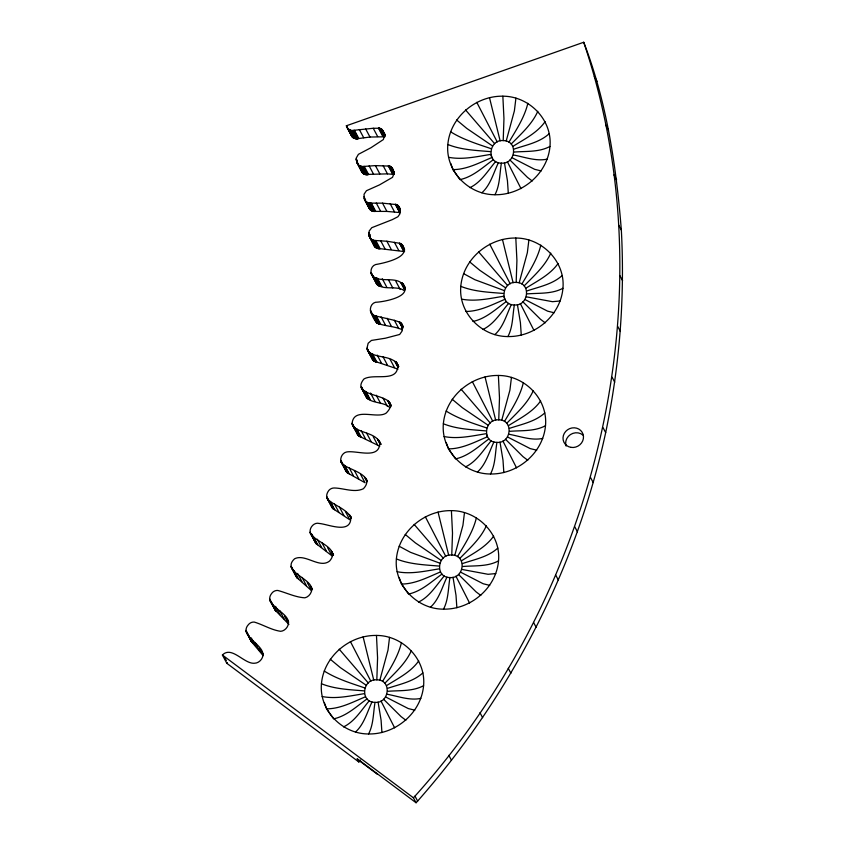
<?xml version="1.0" encoding="UTF-8"?>
<svg xmlns="http://www.w3.org/2000/svg" width="845" height="845" viewBox="0 0 845 845"><rect width="100%" height="100%" fill="white"/><g stroke="black" fill="none" stroke-linecap="round" stroke-linejoin="round"><path stroke-width="1.27" d="M357.16 163.296L359.041 165.462L362.241 166.539L375.423 165.609L389.629 166.106L394.34 174.482L387.475 173.869L364.945 174.471L361.966 172.264L356.727 162.134L356.263 158.015L358.396 154.329L370.997 147.695L383.366 139.552L384.454 135.718L382.162 129.634L379.511 128.25L373.247 128.271L351.573 130.542L348.161 128.989L346.344 125.789L583.726 42.25C606.805 101.981 616.259 166.444 621.339 230.083C624.973 297.947 619.565 366.117 605.675 432.629C576.174 569.044 509.81 696.523 417.631 801.081L416.057 802.75L357.108 758.683L358.861 761.989A739.269 689.71 -28 0 0 360.614 760.025M369.571 237.244L371.441 239.42L373.775 240.402L386.862 241.237L399.791 243.297L404.174 251.556L376.944 248.293L374.155 245.874L369.064 235.681L369.149 231.097L371.768 227.696L392.238 219.658L397.9 216.753L399.865 213.943L399.315 207.395L396.611 204.617L382.531 203.159L368.938 203.127L365.948 201.638L364.301 198.828L364.047 194.265L366.434 190.716L379.437 184.918L392.545 177.323L393.685 174.154L392.851 169.634L391.837 167.574L389.946 166.222M402.4 329.793C394.478 326.064 385.246 326.413 377.292 323.181C373.891 320.107 372.096 315.386 370.532 311.171C369.804 307.495 371.652 303.186 375.518 302.267C382.891 302.066 416.669 296.426 400.762 282.505C392.988 276.632 375.888 283.645 371.251 273.727C370.247 270.125 371.811 265.71 375.592 264.548C382.965 263.313 415.803 256.722 399.791 243.297M398.027 369.107L373.912 361.047L367.649 350.601L367.079 347.781L368.156 343.26L371.43 340.429L385.383 338.211L399.664 334.472L402.03 331.155L401.956 324.258L399.843 322.198L394.372 320.318L374.409 315.681L371.029 312.734M311.192 587.011C308.552 577.748 281.67 570.745 294.535 558.82C305.267 553.221 319.558 569.044 329.603 561.027C340.926 548.12 316.114 542.501 310.58 533.765C308.383 528.664 313.717 521.809 319.294 523.467C328.378 524.238 351.774 534.832 350.781 516.834C345.616 508.88 335.328 505.669 328.092 499.923C325.927 497.663 326.466 494.145 327.987 491.684C329.18 489.318 331.853 487.808 334.493 487.987C343.725 488.199 354.72 493.015 363.445 488.706C375.645 475.566 350.812 470.264 343.461 464.877C338.243 461.719 341.169 452.899 346.693 451.969C356.812 450.121 379.743 459.997 379.806 442.727C376.395 433.907 363.202 433.242 356.083 428.605C353.675 427.823 351.974 425.352 352.164 422.817C354.277 406.952 377.123 419.363 386.207 413.068C406.614 391.932 347.115 399.632 363.92 379.014C373.817 373.089 397.456 382.774 397.72 366.128C397.942 364.111 396.696 362.072 394.816 361.333C387.01 355.46 374.599 357.942 367.839 350.971M345.087 467.887L345.151 469.144M273.97 606.266L275.153 610.153L288.916 624.423M416.057 802.75L413.427 797.796L414.99 796.127C595.028 596.021 670.772 300.176 583.726 42.25M376.828 679.834C392.175 679.707 389.503 703.716 375.022 702.364C359.674 702.491 362.336 678.482 376.828 679.834L377.578 657.875L376.469 635.44C349.376 634.965 323.846 656.428 321.449 683.742C319.009 710.349 342.214 734.041 368.578 733.967C395.671 734.442 421.19 712.99 423.588 685.665C426.102 659.047 402.801 635.387 376.469 635.44M451.758 555.028C467.105 554.901 464.433 578.909 449.952 577.557C434.615 577.684 437.266 553.676 451.758 555.028L452.508 533.068L451.399 510.633C424.306 510.158 398.787 531.621 396.389 558.936C393.95 585.543 417.155 609.234 443.509 609.16C470.602 609.636 496.131 588.183 498.529 560.858C501.032 534.241 477.742 510.581 451.399 510.633M503.208 140.587C518.555 140.471 515.883 164.469 501.402 163.127C486.055 163.243 488.716 139.245 503.208 140.587L503.958 118.627L502.849 96.193C475.756 95.728 450.227 117.18 447.829 144.495C445.389 171.102 468.595 194.804 494.959 194.73C522.052 195.206 547.571 173.743 549.968 146.428C552.482 119.8 529.181 96.14 502.849 96.193M498.74 419.859C514.087 419.733 511.415 443.731 496.934 442.389C481.587 442.516 484.248 418.507 498.74 419.859L499.49 397.9L498.381 375.465C471.288 374.99 445.759 396.442 443.361 423.767C440.921 450.364 464.127 474.066 490.491 473.992C517.584 474.467 543.103 453.015 545.5 425.69C548.014 399.062 524.713 375.412 498.381 375.465M516.168 282.431C531.516 282.304 528.843 306.302 514.362 304.961C499.025 305.077 501.676 281.079 516.168 282.431L516.918 260.461L515.809 238.036C488.716 237.561 463.197 259.014 460.789 286.339C458.36 312.935 481.555 336.637 507.919 336.563C535.012 337.039 560.541 315.576 562.939 288.261C565.442 261.633 542.141 237.984 515.809 238.036M389.545 637.362L388.003 650.111L379.817 680.278M464.486 512.556L462.933 525.305L454.747 555.471M515.925 98.126L514.383 110.864L506.197 141.03M511.457 377.388L509.915 390.126L501.729 420.292M528.896 239.959L527.343 252.697L519.157 282.864M365.399 393.316C365.811 404.459 384.19 400.805 389.703 407.617M375.022 702.364C373.215 712.842 373.627 724.408 368.578 733.967M449.952 577.557C448.146 588.035 448.568 599.601 443.509 609.16M501.402 163.127C499.596 173.605 500.008 185.171 494.959 194.73M496.934 442.389C495.128 452.867 495.54 464.433 490.491 473.992M514.362 304.961C512.556 315.438 512.978 327.004 507.919 336.563M381.929 732.541L381.074 720.098L378.074 702.037M508.31 193.304L507.454 180.851L504.454 162.8M456.86 607.735L456.004 595.292L453.004 577.23M521.27 335.138L520.414 322.684L517.415 304.633M503.842 472.566L502.986 460.124L499.986 442.062M527.85 103.28C524.523 117.455 516.242 129.834 508.922 142.213M401.47 642.517C398.143 656.702 389.862 669.071 382.542 681.45M540.821 245.113C537.494 259.288 529.202 271.667 521.883 284.047M476.411 517.71C473.084 531.896 464.792 544.264 457.472 556.644M523.382 382.542C520.055 396.717 511.774 409.096 504.454 421.475M498.402 162.684C493.512 172.866 490.501 185.055 481.872 192.797M511.373 304.517C506.472 314.699 503.472 326.888 494.832 334.641M372.022 701.92C367.131 712.113 364.132 724.292 355.491 732.045M493.945 441.946C489.044 452.128 486.044 464.317 477.404 472.07M446.963 577.124C442.072 587.307 439.062 599.485 430.432 607.238M537.8 111.308C532.033 124.331 520.942 134.017 511.193 144.051M550.771 253.141C545.004 266.164 533.913 275.85 524.164 285.885M411.42 650.555C405.653 663.568 394.562 673.254 384.813 683.288M533.332 390.57C527.565 403.593 516.475 413.279 506.725 423.313M486.361 525.748C480.594 538.761 469.503 548.447 459.754 558.482M545.099 121.669C537.188 132.918 524.217 139.224 512.862 146.417M558.07 263.503C550.148 274.752 537.188 281.058 525.833 288.251M540.631 400.931C532.72 412.18 519.759 418.486 508.405 425.679M493.66 536.1C485.738 547.349 472.777 553.655 461.423 560.848M418.719 660.906C410.807 672.155 397.837 678.461 386.482 685.654M495.677 161.501C487.861 170.711 481.154 182.266 469.947 187.643M508.648 303.344C500.832 312.544 494.124 324.1 482.917 329.487M491.209 440.773C483.403 449.973 476.696 461.528 465.479 466.915M444.238 575.941C436.421 585.141 429.714 596.697 418.507 602.084M369.297 700.748C361.48 709.948 354.784 721.503 343.566 726.89M358.861 761.989L226.798 663.283L222.404 655.023C231.794 645.422 244.247 664.381 254.577 663.23C259.14 663.251 263.756 658.16 262.816 653.618C261.939 643.858 238.776 635.134 248.419 624.635C249.793 622.902 252.032 621.909 254.239 622.068C263.122 624.677 271.34 630.011 280.688 631.31C285.219 631.046 289.518 625.67 288.24 621.212C286.687 611.569 262.827 604.513 271.72 593.38C273.051 591.447 275.438 590.285 277.794 590.454C286.751 592.841 295.465 597.278 304.865 597.816C309.164 596.971 312.935 591.563 311.351 587.296M226.798 663.283L227.4 662.628M549.25 133.647C539.606 142.53 525.896 145.044 513.813 149.153M562.221 275.481C552.567 284.364 538.856 286.877 526.784 290.986M544.782 412.909C535.138 421.792 521.428 424.306 509.345 428.415M497.811 548.078C488.156 556.971 474.446 559.474 462.373 563.594M422.87 672.884C413.226 681.767 399.516 684.281 387.433 688.4M493.406 159.663C482.981 167.173 472.904 176.88 459.997 179.615L452.952 169.623L450.755 163.455M506.366 301.507C495.952 309.006 485.864 318.713 472.968 321.449M488.938 438.935C478.513 446.435 468.436 456.142 455.529 458.888L448.484 448.885L446.287 442.717M441.956 574.104C431.541 581.603 421.465 591.31 408.558 594.056L401.502 584.053L399.305 577.885M367.026 698.91C356.601 706.409 346.524 716.116 333.617 718.863L326.571 708.86L324.374 702.691M549.968 146.428C539.142 152.364 525.928 151.075 513.982 152.079M562.939 288.261C552.112 294.208 538.888 292.909 526.942 293.912M545.5 425.69C534.684 431.637 521.46 430.337 509.514 431.341M498.529 560.858C487.702 566.805 474.478 565.506 462.532 566.509M423.588 685.665C412.772 691.611 399.548 690.312 387.601 691.316M491.896 157.529C479.421 162.673 466.757 169.602 452.952 169.623M504.856 299.362C492.381 304.506 479.717 311.435 465.912 311.456M487.428 436.791C474.953 441.935 462.289 448.864 448.484 448.885M440.446 571.959C427.982 577.103 415.307 584.032 401.502 584.053M365.515 696.766C353.041 701.91 340.377 708.839 326.571 708.86M547.211 159.145C535.952 161.564 524.396 156.927 513.348 154.984M560.172 300.978L552.461 301.686L526.308 296.827M542.744 438.407C531.484 440.837 519.928 436.189 508.88 434.256M495.761 573.586L488.051 574.294L461.909 569.424M420.831 698.393C409.571 700.811 398.016 696.164 386.968 694.231M350.738 134.049L352.861 137.524L356.4 138.833L369.973 137.038L384.887 136.795L380.493 128.535M490.776 154.392C476.907 156.578 462.564 160.032 448.547 157.286M503.736 296.236C489.878 298.422 475.524 301.866 461.518 299.119M486.308 433.665C472.439 435.851 458.096 439.294 444.079 436.548M439.326 568.833C425.468 571.019 411.124 574.463 397.108 571.716M364.396 693.639C350.527 695.826 336.183 699.269 322.167 696.523M368.6 206.676L370.047 209.602L373.332 211.387L386.915 211.419L400.012 212.591L395.629 204.332M541.159 170.933L534.642 169.317L511.964 157.677M554.119 312.766L547.602 311.15L524.925 299.521M536.691 450.195L530.174 448.579L507.496 436.949M489.709 585.363L483.192 583.747L460.514 572.118M414.779 710.17L408.262 708.554L385.584 696.924M375.645 281.987C380.208 291.779 396.273 284.807 403.91 290.448M490.618 151.635C476.253 150.41 461.359 149.945 447.829 144.495M503.588 293.468C489.223 292.243 474.33 291.779 460.789 286.339M486.15 430.897C471.795 429.672 456.891 429.207 443.361 423.767M439.178 566.076C424.813 564.851 409.92 564.375 396.389 558.936M364.237 690.883C349.883 689.657 334.979 689.182 321.449 683.742M491.251 148.731C477.372 143.999 463.071 139.657 450.586 131.778M504.211 290.564L474.89 279.716L463.556 273.622M486.783 427.992C472.915 423.26 458.613 418.919 446.128 411.05M439.812 563.161L410.48 552.324L399.146 546.219M364.871 687.967C350.992 683.246 336.701 678.905 324.216 671.025M352.724 425.648L358.967 436.094L379.775 446.202M345.235 469.545L347.496 472.915L365.04 482.738L360.646 474.478M331.029 504.824L333.088 508.753L349.809 519.781L345.415 511.521M532.223 180.978L527.47 177.387L509.926 159.98M545.183 322.822L540.43 319.22L522.886 301.813M527.755 460.25L523.002 456.649L505.458 439.242M480.784 595.419L476.02 591.817L458.476 574.42M405.843 720.225L401.09 716.623L383.545 699.227M314.414 539.617L316.178 543.694L331.979 555.862L327.585 547.602M492.635 146.037L466.789 128.419L456.649 119.99M505.606 287.87L479.749 270.263L469.609 261.834M488.167 425.299L462.321 407.691L452.181 399.262M441.196 560.467L415.339 542.86L405.199 534.431M366.255 685.274L340.408 667.666L330.268 659.237M295.507 575.001L297.113 577.853L311.647 590.792L307.263 582.532M222.404 655.023L413.427 797.796M357.456 759.349L377.102 774.031L376.754 773.376M250.3 638.228L251.483 641.693L263.154 655.604M494.684 143.734L465.574 109.945M507.644 285.568L478.545 251.778M490.216 422.996L461.106 389.207M443.234 558.175L414.134 524.386M368.304 682.982L339.194 649.192M361.745 171.915L360.72 168.768M374.155 245.874L373.448 243.941M375.624 321.364L374.874 319.009M594.352 76.42L596.982 81.373M605.876 125.25L608.506 130.214M613.998 174.894L616.639 179.848M618.709 225.129L621.339 230.083M619.955 275.745L622.596 280.698M617.758 326.519L620.388 331.472M612.107 377.229L614.737 382.183M603.045 427.676L605.675 432.629M590.592 477.626L593.222 482.579M382.785 130.405L385.151 134.82M382.162 129.634L385.14 135.031M381.929 129.401L384.665 134.566M381.665 129.19L384.961 135.38M381.391 129L384.686 135.189M381.106 128.82L384.95 136.045M380.81 128.662L384.655 135.897M380.176 128.419L384.57 136.679M379.849 128.324L384.232 136.584M379.511 128.25L383.905 136.51M379.173 128.197L383.556 136.457M378.824 128.176L383.218 136.436M378.475 128.165L382.869 136.425M373.247 128.271L377.641 136.531M392.397 168.387L393.495 170.458M391.837 167.574L393.485 170.669M391.372 167.099L394.361 172.486M391.119 166.887L394.414 173.077M390.844 166.697L394.14 172.887M390.559 166.518L394.404 173.743M390.263 166.359L394.108 173.584M389.629 166.106L394.024 174.366M389.302 166.011L393.696 174.271M388.964 165.947L393.358 174.207M388.626 165.895L393.02 174.154M388.277 165.863L392.671 174.123M365.579 128.778L369.973 137.038M383.081 165.609L387.475 173.869M574.811 526.879L577.452 531.832M359.315 129.496L363.709 137.756M399.051 206.793L400.15 208.852M398.491 205.969L400.35 209.328M398.027 205.493L400.224 209.623M397.773 205.282L399.97 209.412M397.499 205.081L400.245 210.247M397.213 204.902L399.96 210.067M396.918 204.754L400.213 210.944M396.611 204.617L399.907 210.806M396.284 204.501L400.129 211.725M375.423 165.609L379.817 173.869M395.956 204.405L400.35 212.665M395.28 204.279L399.674 212.539M354.467 130.288L358.85 138.548M353.749 130.436L358.143 138.696M353.316 130.521L357.71 138.781M352.883 130.563L357.277 138.823M352.439 130.584L356.833 138.844M352.006 130.574L356.4 138.833M351.573 130.542L355.967 138.802M351.15 130.479L355.544 138.738M390.136 203.677L394.53 211.937M350.728 130.383L355.122 138.643M350.316 130.257L354.71 138.517M369.149 165.905L373.532 174.165M349.925 130.109L354.308 138.369M349.534 129.94L353.928 138.2M349.165 129.739L353.559 137.999M348.805 129.507L353.199 137.767M348.478 129.264L352.861 137.524M348.161 128.989L352.545 137.249M346.344 125.789L352.259 136.964M346.746 126.972L351.985 136.647M364.269 166.37L368.663 174.63M363.551 166.476L367.945 174.735M363.118 166.528L367.501 174.788M382.531 203.159L386.915 211.419M362.674 166.539L367.068 174.799M362.241 166.539L366.635 174.799M361.808 166.497L366.202 174.757M361.385 166.433L365.779 174.693M360.963 166.338L365.357 174.598M360.551 166.212L364.945 174.471M402.516 245.135L403.614 247.194M402.093 244.627L403.741 247.722M360.16 166.064L364.544 174.323M401.597 244.173L404.597 249.55M356.167 158.86L357.266 160.92M359.769 165.895L364.163 174.154M401.333 243.983L403.519 248.113M356.167 159.272L357.266 161.342M401.048 243.804L404.332 250.004M359.4 165.683L363.794 173.943M400.741 243.645L404.586 250.87M356.252 160.106L357.984 163.613M359.041 165.462L363.434 173.721M400.435 243.508L404.28 250.733M358.713 165.219L363.096 173.478M358.396 164.944L362.79 173.204M400.118 243.392L404.512 251.652M356.727 162.134L362.494 172.908M399.453 243.223L403.847 251.483M376.268 203.032L380.662 211.292M394.383 242.272L398.777 250.532M371.388 203.17L375.782 211.43M370.67 203.222L375.064 211.482M370.226 203.244L374.62 211.504M369.793 203.233L374.187 211.493M369.36 203.201L373.754 211.461M368.938 203.127L373.332 211.387M368.515 203.032L372.909 211.292M368.114 202.916L372.497 211.176M367.712 202.768L372.106 211.028M367.321 202.589L371.715 210.849M363.931 196.769L365.579 199.864M366.952 202.388L371.346 210.648M366.603 202.156L370.997 210.416M366.265 201.913L370.659 210.173M364.216 198.417L370.342 209.898M364.301 198.828L369.783 209.296M386.862 241.237L391.246 249.497M364.723 199.99L369.307 208.609M380.651 240.698L385.045 248.958M403.287 284.089L405.294 287.902M402.833 283.614L405.378 288.219M402.579 283.392L405.431 288.557M402.304 283.202L405.051 288.356M402.019 283.022L405.315 289.212M401.724 282.864L405.019 289.053M401.417 282.726L404.702 288.916M401.09 282.6L404.935 289.835M400.762 282.505L404.607 289.729M555.778 575.213L558.408 580.166M375.793 240.508L380.187 248.768M375.074 240.519L379.468 248.779M374.641 240.508L379.025 248.768M374.208 240.466L378.592 248.726M395.798 281.216L400.192 289.476M373.775 240.402L378.169 248.662M373.363 240.297L377.757 248.557M372.951 240.181L377.345 248.441M368.832 232.755L369.93 234.825M368.821 233.178L369.92 235.237M372.55 240.033L376.944 248.293M368.853 233.59L369.941 235.66M372.17 239.853L376.564 248.113M371.8 239.653L376.194 247.912M371.441 239.42L375.835 247.68M369.011 235.259L375.507 247.437M369.064 235.681L375.191 247.162M369.149 236.082L374.895 246.867M388.394 279.674L392.788 287.934M382.267 278.713L386.661 286.973M377.462 278.195L381.845 286.455M401.607 323.698L402.885 326.033M401.185 323.191L402.833 326.286M400.699 322.737L402.885 326.867M400.424 322.536L402.621 326.666M376.743 278.153L381.127 286.413M400.139 322.357L402.885 327.522M399.843 322.198L402.59 327.364M376.31 278.121L380.704 286.381M399.537 322.061L402.833 328.261M375.877 278.047L380.271 286.307M399.22 321.945L402.516 328.135M375.465 277.952L379.859 286.212M375.053 277.825L379.447 286.085M374.652 277.678L379.046 285.937M374.272 277.498L378.666 285.758M373.902 277.297L378.296 285.557M371.092 272.491L377.937 285.335M371.113 272.903L377.609 285.082M371.166 273.315L377.292 284.807M371.367 274.129L376.733 284.195M394.372 320.318L398.766 328.578M387.137 318.28L391.531 326.54M381.116 316.907L385.51 325.167M376.374 316.062L380.768 324.322M375.666 315.967L380.049 324.226M375.233 315.903L379.627 324.163M374.821 315.808L379.204 324.068M374.409 315.681L378.803 323.941M374.008 315.534L378.402 323.793M373.627 315.354L378.021 323.614M373.258 315.153L377.652 323.413M370.459 310.337L371.557 312.396M372.909 314.921L377.292 323.181M370.48 310.749L376.965 322.927M370.532 311.171L376.648 322.653M370.617 311.573L376.352 322.357M396.685 362.716L398.682 366.529M396.22 362.23L398.66 366.593M395.967 362.019L398.164 366.149M395.703 361.818L398.449 366.983M395.418 361.639L398.164 366.804M395.122 361.48L397.868 366.635M394.816 361.333L398.111 367.533M533.554 622.427L536.195 627.391M390.115 359.378L394.509 367.638M383.07 356.854L387.464 365.114M377.197 355.069L381.591 363.329M372.539 353.907L376.933 362.167M371.842 353.77L376.236 362.03M371.43 353.675L375.814 361.935M371.018 353.548L375.412 361.808M370.617 353.4L375.011 361.66M370.237 353.221L374.631 361.48M369.867 353.02L374.261 361.28M367.079 348.203L368.177 350.263M369.276 352.323L373.912 361.047M367.1 348.615L373.575 360.794M367.152 349.027L373.258 360.519M367.343 349.841L372.698 359.907M389.133 401.745L391.024 405.241M388.679 401.259L390.876 405.389M388.425 401.037L390.622 405.167M388.161 400.836L390.897 406.001M387.876 400.657L390.622 405.822M387.58 400.498L390.876 406.688M383.06 398.227L387.443 406.487M376.236 395.217L380.63 403.477M370.532 393.041L374.916 401.301M365.991 391.562L370.385 399.822M365.304 391.383L369.698 399.643M364.903 391.256L369.286 399.516M364.501 391.098L368.895 399.358M364.121 390.918L368.504 399.178M363.751 390.717L368.145 398.977M361.512 386.925L363.16 390.02M363.392 390.485L367.786 398.745M361.533 387.348L367.459 398.491M361.586 387.76L367.142 398.217M361.121 387.137L366.846 397.921M361.364 387.918L366.339 397.277M508.257 668.321L510.887 673.275M379.183 440.858L380.82 443.952M378.581 440.065L380.778 444.195M378.349 439.833L380.852 444.47M377.831 439.421L380.292 443.741M377.546 439.231L380.292 444.396M373.215 436.654L377.609 444.914M366.667 433.189L371.05 441.449M361.142 430.623L365.536 438.882M356.748 428.837L361.132 437.097M356.083 428.605L360.466 436.865M355.682 428.447L360.076 436.707M355.301 428.267L359.695 436.527M354.932 428.066L359.326 436.326M352.154 423.239L353.801 426.334M354.583 427.834L358.967 436.094M352.175 423.651L358.639 435.84M352.228 424.063L358.322 435.566M352.418 424.877L358.037 435.27M365.927 478.523L367.364 481.164M365.515 478.016L367.374 481.365M365.029 477.562L367.226 481.692M364.765 477.362L366.962 481.492M354.393 470.57L358.787 478.83M479.981 712.694L482.611 717.648M349.091 467.623L353.485 475.883M344.855 465.542L349.238 473.802M344.211 465.268L348.594 473.527M343.82 465.088L348.214 473.348M343.461 464.877L347.844 473.137M341.243 461.085L347.496 472.915M340.715 460.462L347.168 472.661M340.841 461.286L346.851 472.376M340.947 461.687L346.292 471.763M350.189 515.651L351.288 517.721M349.545 514.901L351.193 517.996M349.291 514.679L350.939 517.774M339.479 507.18L343.873 515.439M334.43 503.884L338.824 512.144M330.374 501.507L334.757 509.767M329.751 501.191L334.145 509.45M329.381 500.979L333.775 509.239M328.821 500.272L331.018 504.402M326.645 496.564L333.426 509.017M326.688 496.976L333.088 508.753M326.772 497.388L332.486 508.183M326.878 497.789L332.222 507.866M448.843 755.356L451.483 760.31M332.032 552.06L333.426 554.721M331.441 551.257L333.543 555.028M331.208 551.024L333.405 555.154M322.008 542.86L326.402 551.12M317.234 539.205L321.628 547.465M313.368 536.564L317.762 544.824M311.678 534.029L313.326 537.135M312.777 536.195L317.171 544.455M311.668 534.452L316.812 544.222M310.094 532.192L316.484 543.969M310.168 532.593L316.178 543.694M310.411 533.385L315.618 543.081M311.023 586.726L312.449 589.366M310.611 586.208L312.47 589.556M302.056 577.41L306.45 585.669M297.577 573.438L301.971 581.698M414.99 796.127L417.631 801.081M293.933 570.523L298.327 578.783M293.363 570.121L297.757 578.381M291.546 566.953L297.429 578.128M291.039 566.34L297.113 577.853M291.113 566.741L296.827 577.547M291.356 567.534L296.32 576.892M287.585 620.072L288.684 622.131M284.522 616.163L288.367 623.388M279.727 610.681L284.121 618.941M275.565 606.393L279.959 614.653M272.153 603.235L276.547 611.495M269.587 598.851L271.784 602.981M272.882 605.041L273.981 607.111M269.629 599.263L276.009 611.051M269.808 600.066L275.702 610.777M269.946 600.468L275.153 610.153M262.246 652.424L263.344 654.495M259.489 648.316L263.334 655.54M255.127 642.496L259.51 650.756M251.303 637.933L255.686 646.193M245.927 630.381L252.528 642.791M245.969 630.803L252.032 642.316M246.043 631.204L251.747 642.02M246.286 631.997L251.24 641.366M224.654 657.463L226.302 660.568M357.308 434.267L356.548 431.499M476.781 102.319L497.24 141.992M489.741 244.152L510.211 283.825M472.313 381.581L492.772 421.254M425.331 516.749L445.801 556.422M350.4 641.556L370.86 681.228M507.359 161.722L521.016 188.615M520.319 303.556L533.987 330.448M502.891 440.995L516.548 467.876M455.909 576.163L469.577 603.045M380.979 700.97L394.636 727.851M372.043 358.861L371.494 356.875M491.051 155.226L491.832 157.445M504.011 297.06L504.803 299.278M486.583 434.488L487.364 436.707M489.487 97.629L500.145 140.914M502.458 239.462L513.116 282.758M485.03 376.891L495.688 420.187M438.048 512.059L448.706 555.355M363.118 636.866L373.765 680.162M375.56 281.575L375.486 280.751M566.097 446.044A10.393 9.696 -28 0 1 570.438 434.573A10.393 9.696 -28 0 1 582.849 435.006M570.977 447.364A10.393 9.696 -28 0 0 583.039 434.203A10.393 9.696 -28 0 0 565.738 431.372A10.393 9.696 -28 0 0 570.977 447.364"/></g></svg>
